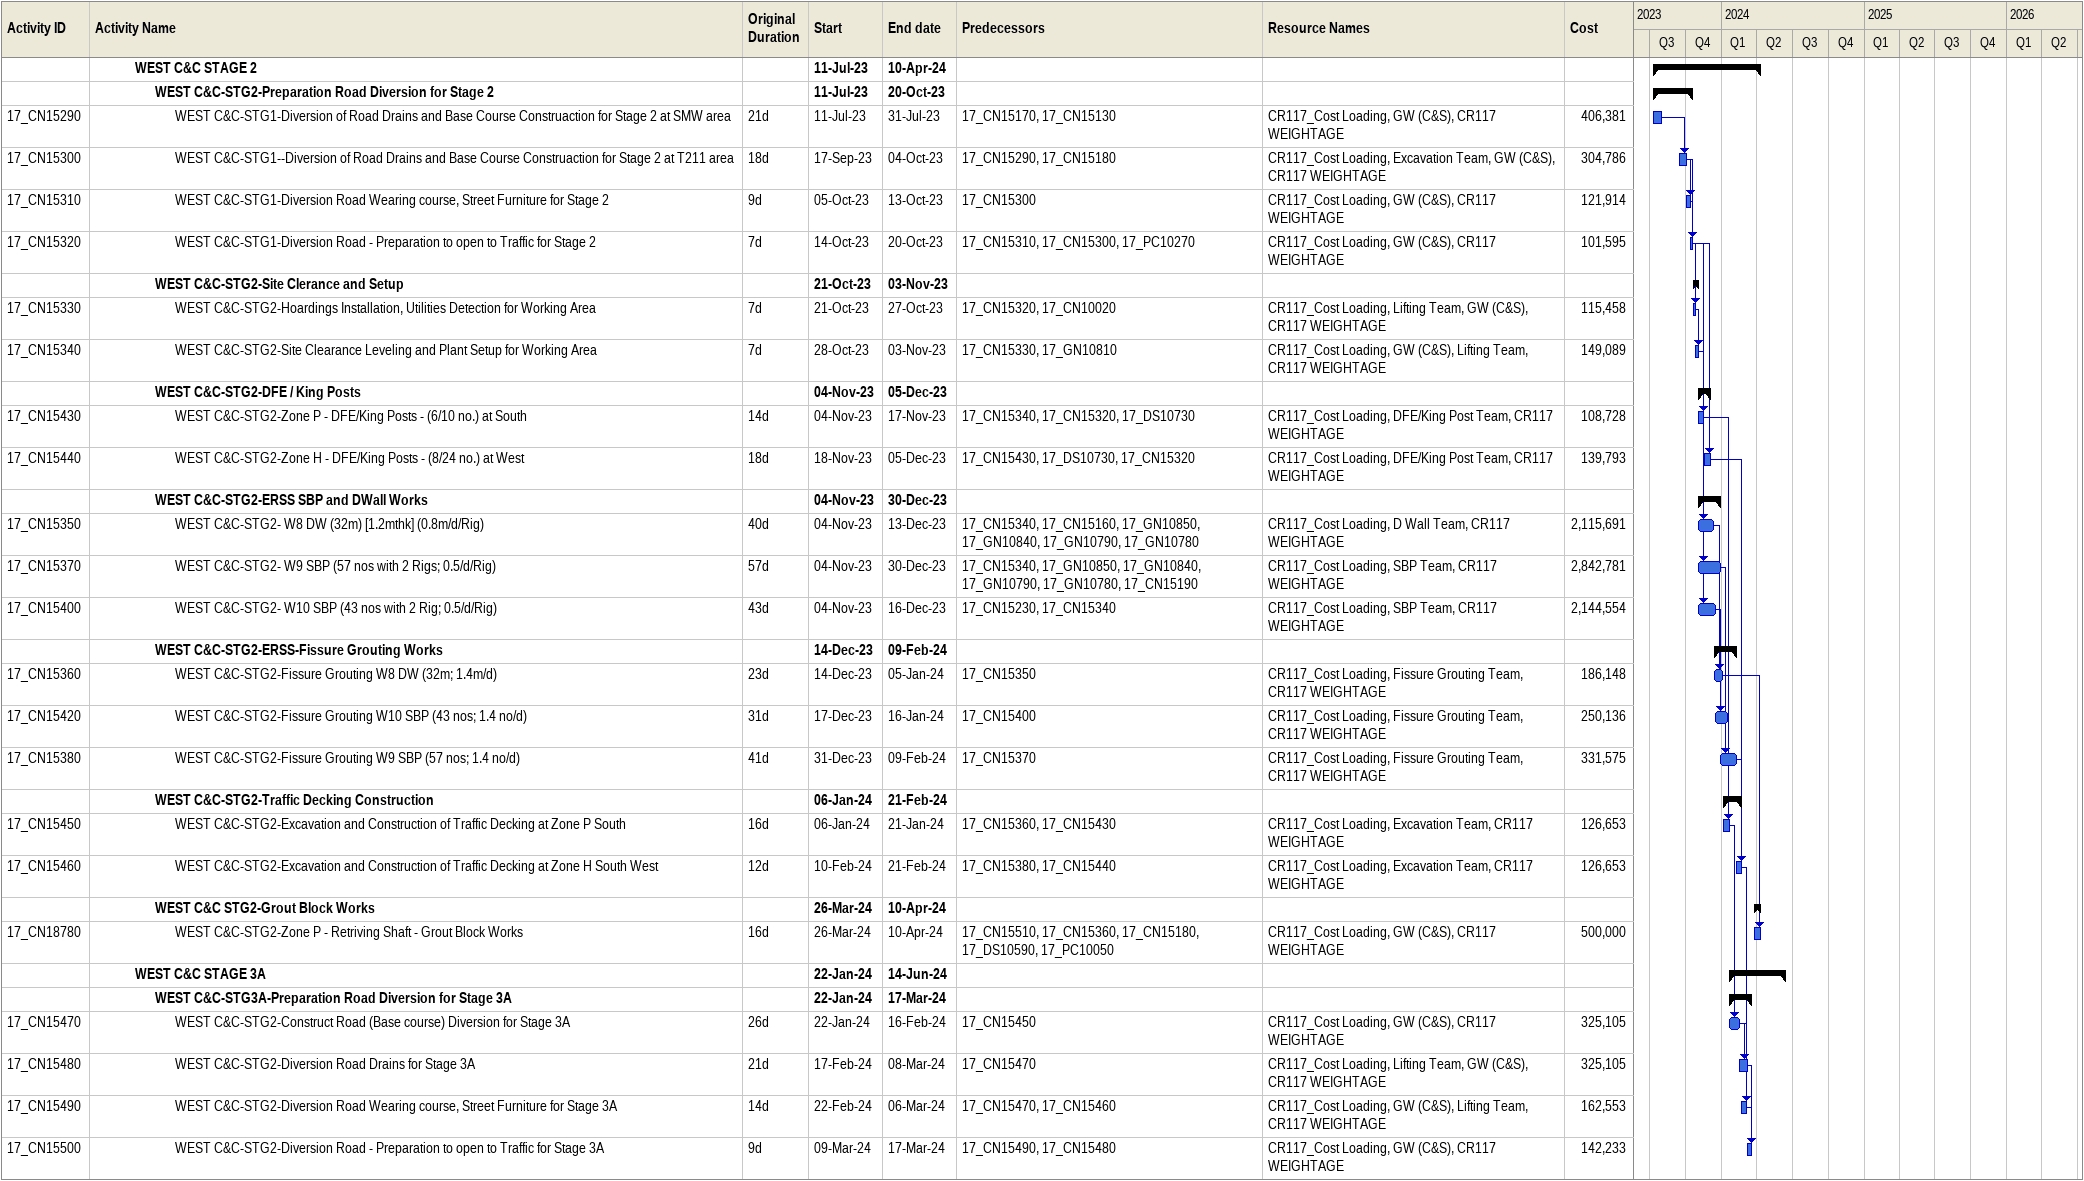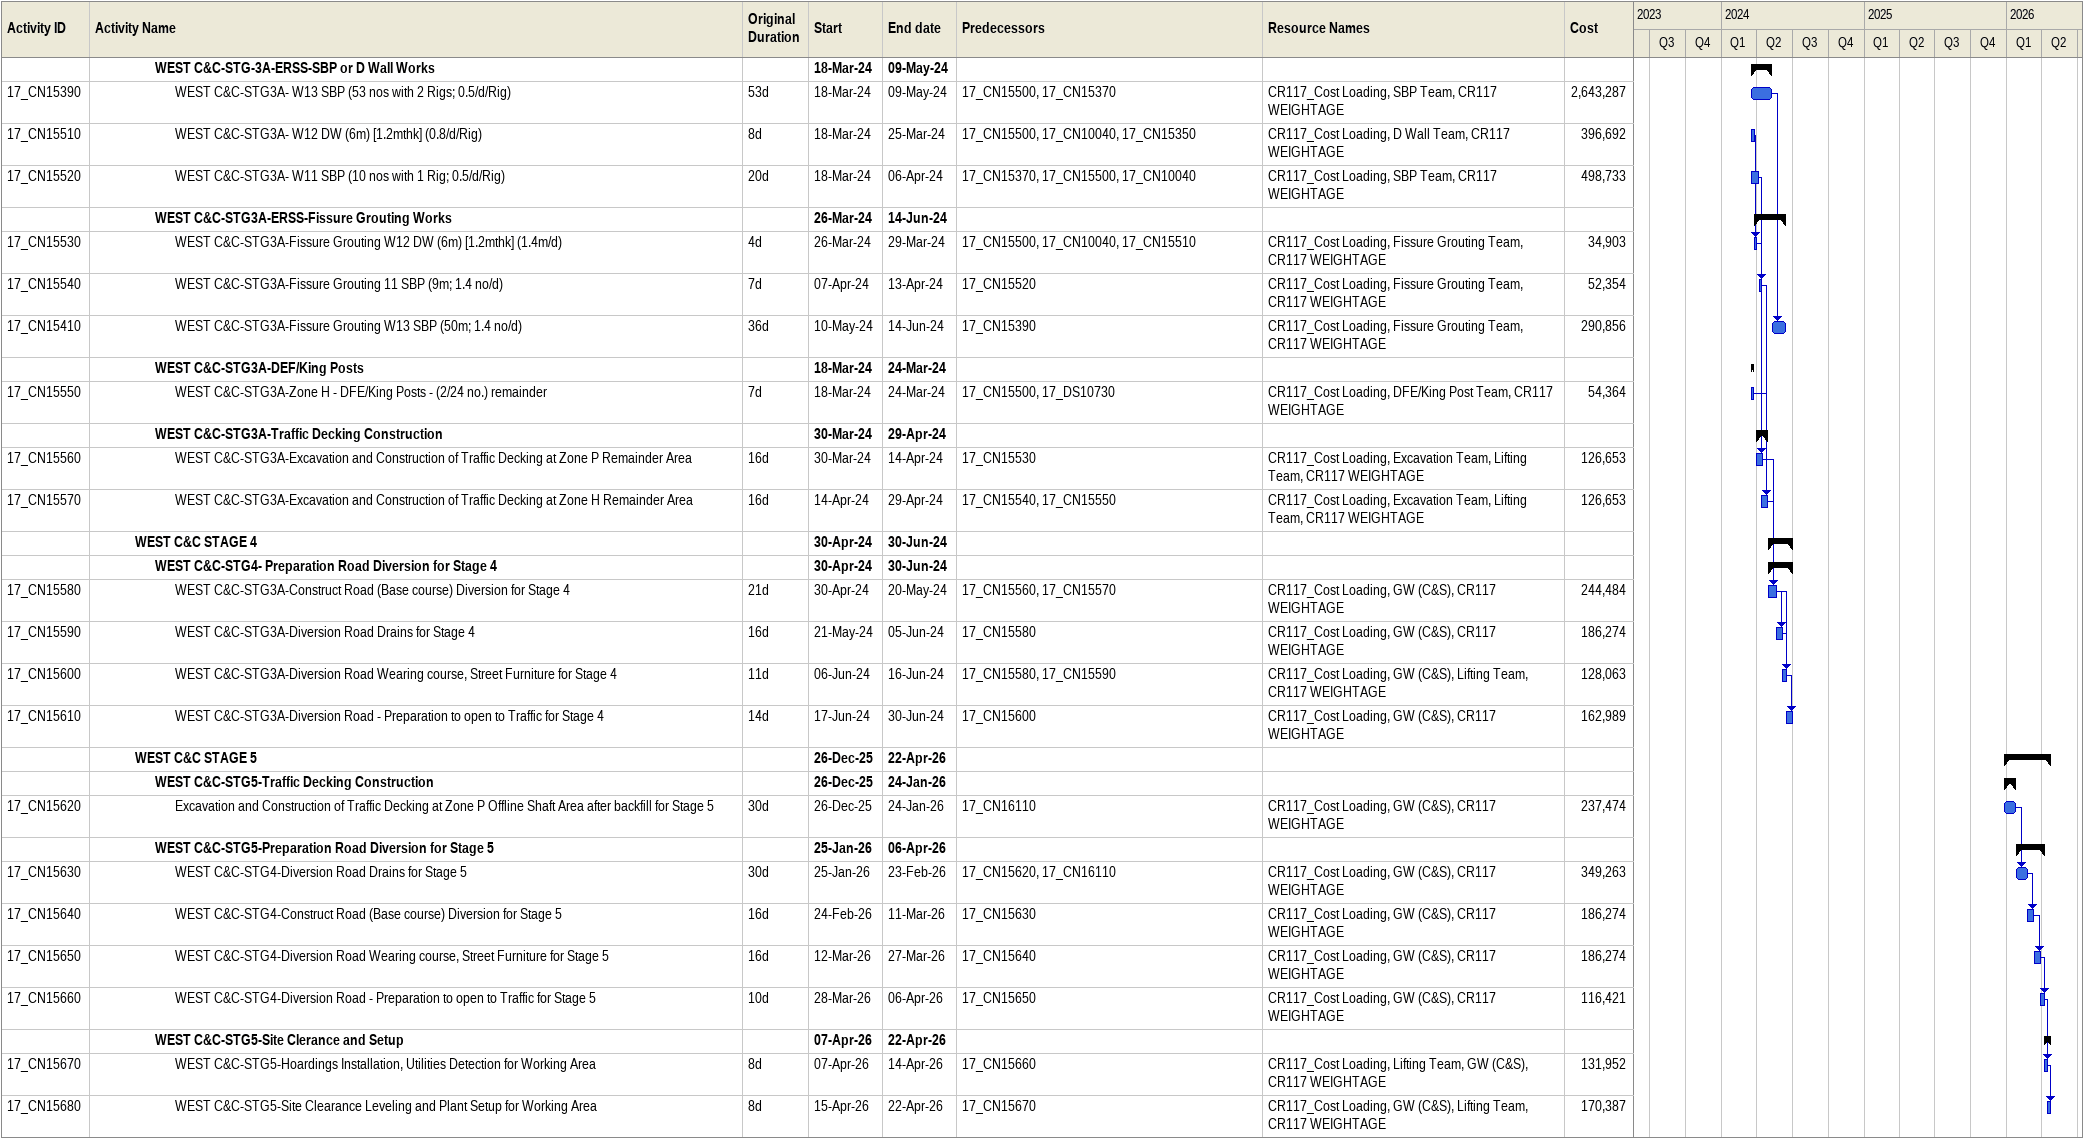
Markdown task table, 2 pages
| ID | Level | Task | Original duration | Start | Finish | Predecessors | Resources | Cost |
|---|---|---|---|---|---|---|---|---|
|  | 3 | **WEST C&C STAGE 2** |  | 2023-07-11 | 2024-04-10 |  |  |  |
|  | 4 | **WEST C&C-STG2-Preparation Road Diversion for Stage 2** |  | 2023-07-11 | 2023-10-20 |  |  |  |
| 17_CN15290 | 5 | WEST C&C-STG1-Diversion of Road Drains and Base Course Construaction for Stage 2 at SMW area | 21d | 2023-07-11 | 2023-07-31 | 17_CN15170, 17_CN15130 | CR117_Cost Loading, GW (C&S), CR117 WEIGHTAGE | 406381 |
| 17_CN15300 | 5 | WEST C&C-STG1--Diversion of Road Drains and Base Course Construaction for Stage 2 at T211 area | 18d | 2023-09-17 | 2023-10-04 | 17_CN15290, 17_CN15180 | CR117_Cost Loading, Excavation Team, GW (C&S), CR117 WEIGHTAGE | 304786 |
| 17_CN15310 | 5 | WEST C&C-STG1-Diversion Road Wearing course, Street Furniture for Stage 2 | 9d | 2023-10-05 | 2023-10-13 | 17_CN15300 | CR117_Cost Loading, GW (C&S), CR117 WEIGHTAGE | 121914 |
| 17_CN15320 | 5 | WEST C&C-STG1-Diversion Road - Preparation to open to Traffic for Stage 2 | 7d | 2023-10-14 | 2023-10-20 | 17_CN15310, 17_CN15300, 17_PC10270 | CR117_Cost Loading, GW (C&S), CR117 WEIGHTAGE | 101595 |
|  | 4 | **WEST C&C-STG2-Site Clerance and Setup** |  | 2023-10-21 | 2023-11-03 |  |  |  |
| 17_CN15330 | 5 | WEST C&C-STG2-Hoardings Installation, Utilities Detection for Working Area | 7d | 2023-10-21 | 2023-10-27 | 17_CN15320, 17_CN10020 | CR117_Cost Loading, Lifting Team, GW (C&S), CR117 WEIGHTAGE | 115458 |
| 17_CN15340 | 5 | WEST C&C-STG2-Site Clearance Leveling and Plant Setup for Working Area | 7d | 2023-10-28 | 2023-11-03 | 17_CN15330, 17_GN10810 | CR117_Cost Loading, GW (C&S), Lifting Team, CR117 WEIGHTAGE | 149089 |
|  | 4 | **WEST C&C-STG2-DFE / King Posts** |  | 2023-11-04 | 2023-12-05 |  |  |  |
| 17_CN15430 | 5 | WEST C&C-STG2-Zone P - DFE/King Posts - (6/10 no.) at South | 14d | 2023-11-04 | 2023-11-17 | 17_CN15340, 17_CN15320, 17_DS10730 | CR117_Cost Loading, DFE/King Post Team, CR117 WEIGHTAGE | 108728 |
| 17_CN15440 | 5 | WEST C&C-STG2-Zone H - DFE/King Posts - (8/24 no.) at West | 18d | 2023-11-18 | 2023-12-05 | 17_CN15430, 17_DS10730, 17_CN15320 | CR117_Cost Loading, DFE/King Post Team, CR117 WEIGHTAGE | 139793 |
|  | 4 | **WEST C&C-STG2-ERSS SBP and DWall Works** |  | 2023-11-04 | 2023-12-30 |  |  |  |
| 17_CN15350 | 5 | WEST C&C-STG2- W8 DW (32m) [1.2mthk] (0.8m/d/Rig) | 40d | 2023-11-04 | 2023-12-13 | 17_CN15340, 17_CN15160, 17_GN10850, 17_GN10840, 17_GN10790, 17_GN10780 | CR117_Cost Loading, D Wall Team, CR117 WEIGHTAGE | 2115691 |
| 17_CN15370 | 5 | WEST C&C-STG2- W9 SBP (57 nos with 2 Rigs; 0.5/d/Rig) | 57d | 2023-11-04 | 2023-12-30 | 17_CN15340, 17_GN10850, 17_GN10840, 17_GN10790, 17_GN10780, 17_CN15190 | CR117_Cost Loading, SBP Team, CR117 WEIGHTAGE | 2842781 |
| 17_CN15400 | 5 | WEST C&C-STG2- W10 SBP (43 nos with 2 Rig; 0.5/d/Rig) | 43d | 2023-11-04 | 2023-12-16 | 17_CN15230, 17_CN15340 | CR117_Cost Loading, SBP Team, CR117 WEIGHTAGE | 2144554 |
|  | 4 | **WEST C&C-STG2-ERSS-Fissure Grouting Works** |  | 2023-12-14 | 2024-02-09 |  |  |  |
| 17_CN15360 | 5 | WEST C&C-STG2-Fissure Grouting W8 DW (32m; 1.4m/d) | 23d | 2023-12-14 | 2024-01-05 | 17_CN15350 | CR117_Cost Loading, Fissure Grouting Team, CR117 WEIGHTAGE | 186148 |
| 17_CN15420 | 5 | WEST C&C-STG2-Fissure Grouting W10 SBP (43 nos; 1.4 no/d) | 31d | 2023-12-17 | 2024-01-16 | 17_CN15400 | CR117_Cost Loading, Fissure Grouting Team, CR117 WEIGHTAGE | 250136 |
| 17_CN15380 | 5 | WEST C&C-STG2-Fissure Grouting W9 SBP (57 nos; 1.4 no/d) | 41d | 2023-12-31 | 2024-02-09 | 17_CN15370 | CR117_Cost Loading, Fissure Grouting Team, CR117 WEIGHTAGE | 331575 |
|  | 4 | **WEST C&C-STG2-Traffic Decking Construction** |  | 2024-01-06 | 2024-02-21 |  |  |  |
| 17_CN15450 | 5 | WEST C&C-STG2-Excavation and Construction of Traffic Decking at Zone P South | 16d | 2024-01-06 | 2024-01-21 | 17_CN15360, 17_CN15430 | CR117_Cost Loading, Excavation Team, CR117 WEIGHTAGE | 126653 |
| 17_CN15460 | 5 | WEST C&C-STG2-Excavation and Construction of Traffic Decking at Zone H South West | 12d | 2024-02-10 | 2024-02-21 | 17_CN15380, 17_CN15440 | CR117_Cost Loading, Excavation Team, CR117 WEIGHTAGE | 126653 |
|  | 4 | **WEST C&C STG2-Grout Block Works** |  | 2024-03-26 | 2024-04-10 |  |  |  |
| 17_CN18780 | 5 | WEST C&C-STG2-Zone P - Retriving Shaft - Grout Block Works | 16d | 2024-03-26 | 2024-04-10 | 17_CN15510, 17_CN15360, 17_CN15180, 17_DS10590, 17_PC10050 | CR117_Cost Loading, GW (C&S), CR117 WEIGHTAGE | 500000 |
|  | 3 | **WEST C&C STAGE 3A** |  | 2024-01-22 | 2024-06-14 |  |  |  |
|  | 4 | **WEST C&C-STG3A-Preparation Road Diversion for Stage 3A** |  | 2024-01-22 | 2024-03-17 |  |  |  |
| 17_CN15470 | 5 | WEST C&C-STG2-Construct Road (Base course) Diversion for Stage 3A | 26d | 2024-01-22 | 2024-02-16 | 17_CN15450 | CR117_Cost Loading, GW (C&S), CR117 WEIGHTAGE | 325105 |
| 17_CN15480 | 5 | WEST C&C-STG2-Diversion Road Drains for Stage 3A | 21d | 2024-02-17 | 2024-03-08 | 17_CN15470 | CR117_Cost Loading, Lifting Team, GW (C&S), CR117 WEIGHTAGE | 325105 |
| 17_CN15490 | 5 | WEST C&C-STG2-Diversion Road Wearing course, Street Furniture for Stage 3A | 14d | 2024-02-22 | 2024-03-06 | 17_CN15470, 17_CN15460 | CR117_Cost Loading, GW (C&S), Lifting Team, CR117 WEIGHTAGE | 162553 |
| 17_CN15500 | 5 | WEST C&C-STG2-Diversion Road - Preparation to open to Traffic for Stage 3A | 9d | 2024-03-09 | 2024-03-17 | 17_CN15490, 17_CN15480 | CR117_Cost Loading, GW (C&S), CR117 WEIGHTAGE | 142233 |
|  | 4 | **WEST C&C-STG-3A-ERSS-SBP or D Wall Works** |  | 2024-03-18 | 2024-05-09 |  |  |  |
| 17_CN15390 | 5 | WEST C&C-STG3A- W13 SBP (53 nos with 2 Rigs; 0.5/d/Rig) | 53d | 2024-03-18 | 2024-05-09 | 17_CN15500, 17_CN15370 | CR117_Cost Loading, SBP Team, CR117 WEIGHTAGE | 2643287 |
| 17_CN15510 | 5 | WEST C&C-STG3A- W12 DW (6m) [1.2mthk] (0.8/d/Rig) | 8d | 2024-03-18 | 2024-03-25 | 17_CN15500, 17_CN10040, 17_CN15350 | CR117_Cost Loading, D Wall Team, CR117 WEIGHTAGE | 396692 |
| 17_CN15520 | 5 | WEST C&C-STG3A- W11 SBP (10 nos with 1 Rig; 0.5/d/Rig) | 20d | 2024-03-18 | 2024-04-06 | 17_CN15370, 17_CN15500, 17_CN10040 | CR117_Cost Loading, SBP Team, CR117 WEIGHTAGE | 498733 |
|  | 4 | **WEST C&C-STG3A-ERSS-Fissure Grouting Works** |  | 2024-03-26 | 2024-06-14 |  |  |  |
| 17_CN15530 | 5 | WEST C&C-STG3A-Fissure Grouting W12 DW (6m) [1.2mthk] (1.4m/d) | 4d | 2024-03-26 | 2024-03-29 | 17_CN15500, 17_CN10040, 17_CN15510 | CR117_Cost Loading, Fissure Grouting Team, CR117 WEIGHTAGE | 34903 |
| 17_CN15540 | 5 | WEST C&C-STG3A-Fissure Grouting 11 SBP (9m; 1.4 no/d) | 7d | 2024-04-07 | 2024-04-13 | 17_CN15520 | CR117_Cost Loading, Fissure Grouting Team, CR117 WEIGHTAGE | 52354 |
| 17_CN15410 | 5 | WEST C&C-STG3A-Fissure Grouting W13 SBP (50m; 1.4 no/d) | 36d | 2024-05-10 | 2024-06-14 | 17_CN15390 | CR117_Cost Loading, Fissure Grouting Team, CR117 WEIGHTAGE | 290856 |
|  | 4 | **WEST C&C-STG3A-DEF/King Posts** |  | 2024-03-18 | 2024-03-24 |  |  |  |
| 17_CN15550 | 5 | WEST C&C-STG3A-Zone H - DFE/King Posts - (2/24 no.) remainder | 7d | 2024-03-18 | 2024-03-24 | 17_CN15500, 17_DS10730 | CR117_Cost Loading, DFE/King Post Team, CR117 WEIGHTAGE | 54364 |
|  | 4 | **WEST C&C-STG3A-Traffic Decking Construction** |  | 2024-03-30 | 2024-04-29 |  |  |  |
| 17_CN15560 | 5 | WEST C&C-STG3A-Excavation and Construction of Traffic Decking at Zone P Remainder Area | 16d | 2024-03-30 | 2024-04-14 | 17_CN15530 | CR117_Cost Loading, Excavation Team, Lifting Team, CR117 WEIGHTAGE | 126653 |
| 17_CN15570 | 5 | WEST C&C-STG3A-Excavation and Construction of Traffic Decking at Zone H Remainder Area | 16d | 2024-04-14 | 2024-04-29 | 17_CN15540, 17_CN15550 | CR117_Cost Loading, Excavation Team, Lifting Team, CR117 WEIGHTAGE | 126653 |
|  | 3 | **WEST C&C STAGE 4** |  | 2024-04-30 | 2024-06-30 |  |  |  |
|  | 4 | **WEST C&C-STG4- Preparation Road Diversion for Stage 4** |  | 2024-04-30 | 2024-06-30 |  |  |  |
| 17_CN15580 | 5 | WEST C&C-STG3A-Construct Road (Base course) Diversion for Stage 4 | 21d | 2024-04-30 | 2024-05-20 | 17_CN15560, 17_CN15570 | CR117_Cost Loading, GW (C&S), CR117 WEIGHTAGE | 244484 |
| 17_CN15590 | 5 | WEST C&C-STG3A-Diversion Road Drains for Stage 4 | 16d | 2024-05-21 | 2024-06-05 | 17_CN15580 | CR117_Cost Loading, GW (C&S), CR117 WEIGHTAGE | 186274 |
| 17_CN15600 | 5 | WEST C&C-STG3A-Diversion Road Wearing course, Street Furniture for Stage 4 | 11d | 2024-06-06 | 2024-06-16 | 17_CN15580, 17_CN15590 | CR117_Cost Loading, GW (C&S), Lifting Team, CR117 WEIGHTAGE | 128063 |
| 17_CN15610 | 5 | WEST C&C-STG3A-Diversion Road - Preparation to open to Traffic for Stage 4 | 14d | 2024-06-17 | 2024-06-30 | 17_CN15600 | CR117_Cost Loading, GW (C&S), CR117 WEIGHTAGE | 162989 |
|  | 3 | **WEST C&C STAGE 5** |  | 2025-12-26 | 2026-04-22 |  |  |  |
|  | 4 | **WEST C&C-STG5-Traffic Decking Construction** |  | 2025-12-26 | 2026-01-24 |  |  |  |
| 17_CN15620 | 5 | Excavation and Construction of Traffic Decking at Zone P Offline Shaft Area after backfill for Stage 5 | 30d | 2025-12-26 | 2026-01-24 | 17_CN16110 | CR117_Cost Loading, GW (C&S), CR117 WEIGHTAGE | 237474 |
|  | 4 | **WEST C&C-STG5-Preparation Road Diversion for Stage 5** |  | 2026-01-25 | 2026-04-06 |  |  |  |
| 17_CN15630 | 5 | WEST C&C-STG4-Diversion Road Drains for Stage 5 | 30d | 2026-01-25 | 2026-02-23 | 17_CN15620, 17_CN16110 | CR117_Cost Loading, GW (C&S), CR117 WEIGHTAGE | 349263 |
| 17_CN15640 | 5 | WEST C&C-STG4-Construct Road (Base course) Diversion for Stage 5 | 16d | 2026-02-24 | 2026-03-11 | 17_CN15630 | CR117_Cost Loading, GW (C&S), CR117 WEIGHTAGE | 186274 |
| 17_CN15650 | 5 | WEST C&C-STG4-Diversion Road Wearing course, Street Furniture for Stage 5 | 16d | 2026-03-12 | 2026-03-27 | 17_CN15640 | CR117_Cost Loading, GW (C&S), CR117 WEIGHTAGE | 186274 |
| 17_CN15660 | 5 | WEST C&C-STG4-Diversion Road - Preparation to open to Traffic for Stage 5 | 10d | 2026-03-28 | 2026-04-06 | 17_CN15650 | CR117_Cost Loading, GW (C&S), CR117 WEIGHTAGE | 116421 |
|  | 4 | **WEST C&C-STG5-Site Clerance and Setup** |  | 2026-04-07 | 2026-04-22 |  |  |  |
| 17_CN15670 | 5 | WEST C&C-STG5-Hoardings Installation, Utilities Detection for Working Area | 8d | 2026-04-07 | 2026-04-14 | 17_CN15660 | CR117_Cost Loading, Lifting Team, GW (C&S), CR117 WEIGHTAGE | 131952 |
| 17_CN15680 | 5 | WEST C&C-STG5-Site Clearance Leveling and Plant Setup for Working Area | 8d | 2026-04-15 | 2026-04-22 | 17_CN15670 | CR117_Cost Loading, GW (C&S), Lifting Team, CR117 WEIGHTAGE | 170387 |
